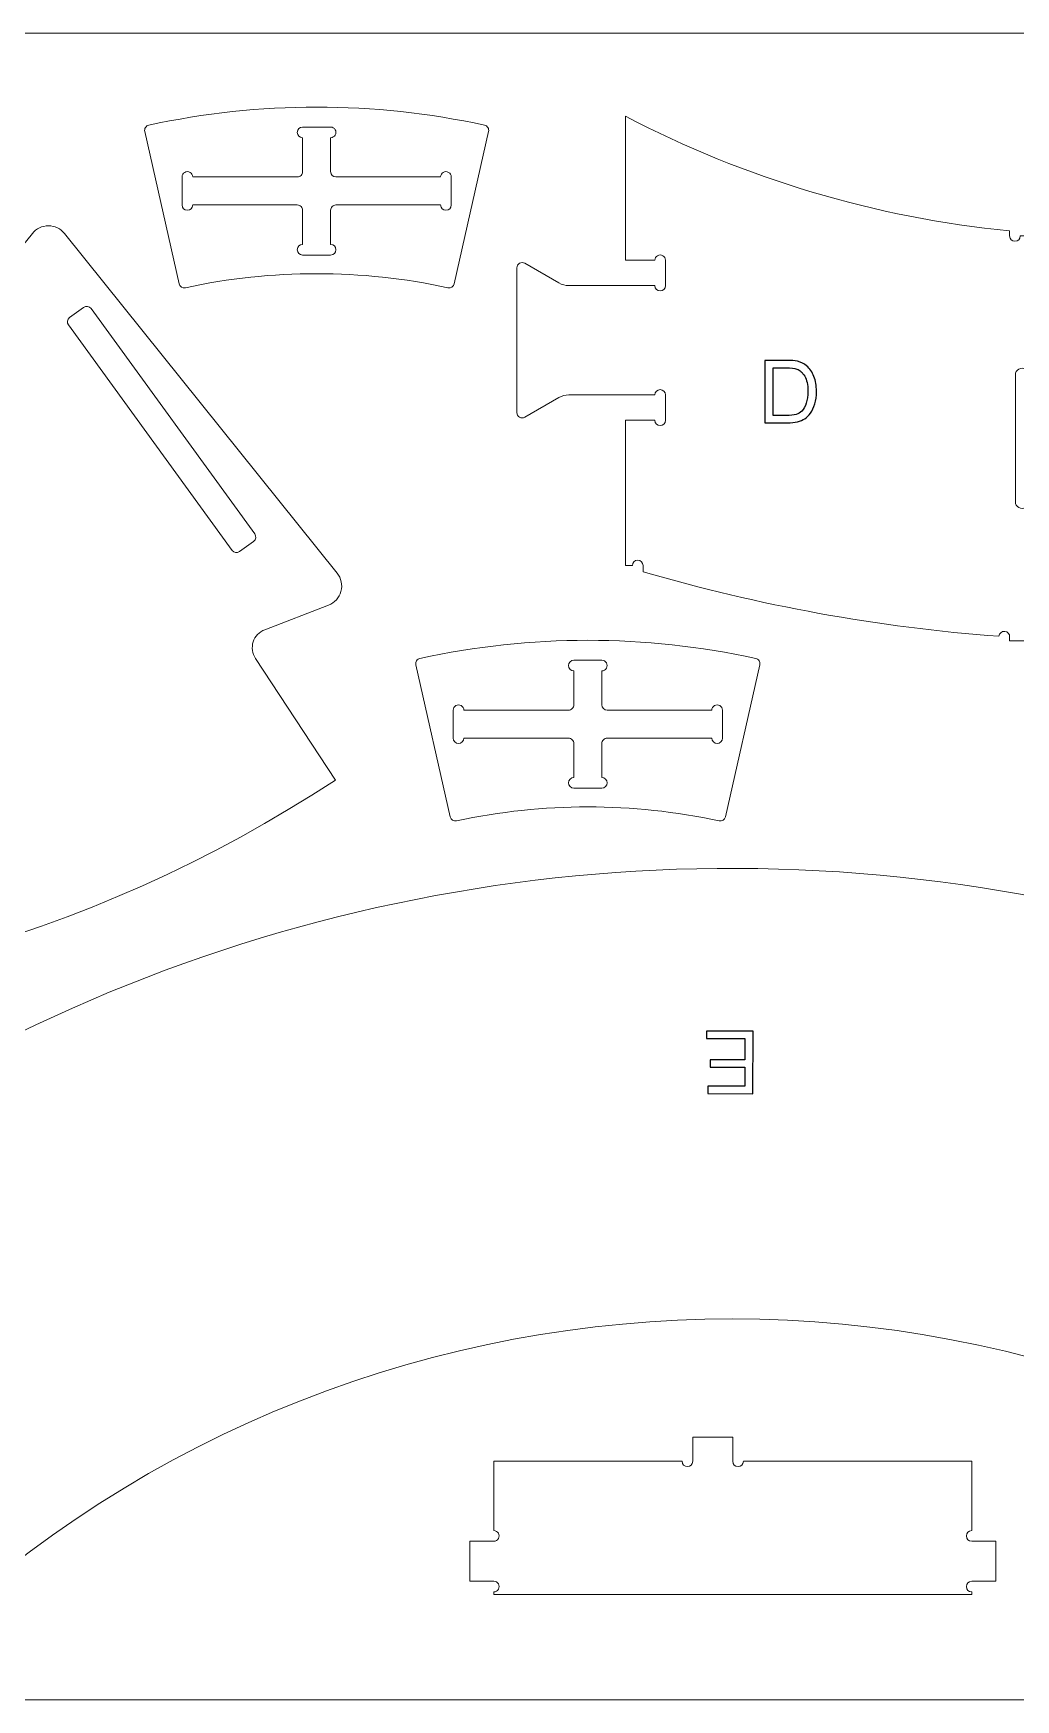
# Model space of a CAD drawing. Header units: centimetres. Extents: x -670 to -420, y -1468 to -1343.
# Drawn here: x -567.8 to -494.1, y -1467.8 to -1342.8 of the extents above; entities that cross this region are included whole.
import ezdxf

# ---------------------------------------------------------------- set-up
doc = ezdxf.new("R2010")
doc.units = ezdxf.units.CM
doc.header["$MEASUREMENT"] = 0
for name, color, linetype in [('decoupe', 7, 'Continuous'), ('lettres', 7, 'Continuous'), ('planche', 7, 'Continuous'), ('trous', 7, 'Continuous')]:
    doc.layers.add(name, color=color, linetype=linetype)

msp = doc.modelspace()

# ---------------------------------------------------------------- linework, layer by layer
at = {"layer": 'decoupe', "color": 5, "lineweight": 9}
for points, knots in [([(-577.07263, -1350.23941), (-577.07263, -1350.23941), (-571.31087, -1359.01096), (-571.31087, -1359.01096), (-571.05676, -1359.39776), (-570.63325, -1359.64002), (-570.17105, -1359.66302), (-569.70873, -1359.68603), (-569.26325, -1359.487), (-568.97208, -1359.12739), (-568.97208, -1359.12739), (-567.90243, -1357.80642), (-567.90243, -1357.80642), (-567.60742, -1357.44216), (-567.16346, -1357.23093), (-566.69475, -1357.23186), (-566.22604, -1357.23279), (-565.78289, -1357.44588), (-565.48939, -1357.8113), (-565.48939, -1357.8113), (-545.03758, -1383.27544), (-545.03758, -1383.27544), (-544.72759, -1383.66142), (-544.62058, -1384.1722), (-544.74966, -1384.6502), (-544.87875, -1385.12809), (-545.22837, -1385.51559), (-545.69057, -1385.69301), (-545.69057, -1385.69301), (-550.47354, -1387.52905), (-550.47354, -1387.52905), (-550.88323, -1387.68625), (-551.19962, -1388.02065), (-551.33417, -1388.43824), (-551.4686, -1388.85594), (-551.40678, -1389.3121), (-551.16592, -1389.6788), (-551.16592, -1389.6788), (-545.1676, -1398.81042), (-545.1676, -1398.81042), (-582.48501, -1423.29462), (-631.31896, -1420.98859), (-666.16314, -1393.097), (-666.16314, -1393.097), (-659.41515, -1384.67414), (-659.41515, -1384.67414), (-659.14083, -1384.33173), (-658.72615, -1384.13199), (-658.2873, -1384.13083), (-657.84856, -1384.12967), (-657.43283, -1384.32731), (-657.15665, -1384.66833), (-657.15665, -1384.66833), (-653.92435, -1388.65981), (-653.92435, -1388.65981), (-653.61285, -1389.04452), (-653.13623, -1389.25738), (-652.64184, -1389.2324), (-652.14734, -1389.20753), (-651.69454, -1388.94785), (-651.42324, -1388.53375), (-651.42324, -1388.53375), (-633.38238, -1360.99584), (-633.38238, -1360.99584), (-633.12548, -1360.6037), (-633.05983, -1360.11651), (-633.20379, -1359.67034), (-633.34775, -1359.22429), (-633.68587, -1358.86735), (-634.12344, -1358.69934), (-634.12344, -1358.69934), (-635.69817, -1358.09492), (-635.69817, -1358.09492), (-636.13028, -1357.929), (-636.45724, -1357.56684), (-636.57819, -1357.12008), (-636.69915, -1356.67345), (-636.59957, -1356.19579), (-636.31014, -1355.83456), (-636.31014, -1355.83456), (-629.83404, -1347.75108), (-629.83404, -1347.75108), (-614.63345, -1359.89738), (-593.34891, -1360.90126), (-577.07263, -1350.23941)], [0, 0, 0, 0, 0.035714286, 0.035714286, 0.035714286, 0.071428571, 0.071428571, 0.071428571, 0.107142857, 0.107142857, 0.107142857, 0.142857143, 0.142857143, 0.142857143, 0.178571429, 0.178571429, 0.178571429, 0.214285714, 0.214285714, 0.214285714, 0.25, 0.25, 0.25, 0.285714286, 0.285714286, 0.285714286, 0.321428571, 0.321428571, 0.321428571, 0.357142857, 0.357142857, 0.357142857, 0.392857143, 0.392857143, 0.392857143, 0.428571429, 0.428571429, 0.428571429, 0.464285714, 0.464285714, 0.464285714, 0.5, 0.5, 0.5, 0.535714286, 0.535714286, 0.535714286, 0.571428571, 0.571428571, 0.571428571, 0.607142857, 0.607142857, 0.607142857, 0.642857143, 0.642857143, 0.642857143, 0.678571429, 0.678571429, 0.678571429, 0.714285714, 0.714285714, 0.714285714, 0.75, 0.75, 0.75, 0.785714286, 0.785714286, 0.785714286, 0.821428571, 0.821428571, 0.821428571, 0.857142857, 0.857142857, 0.857142857, 0.892857143, 0.892857143, 0.892857143, 0.928571429, 0.928571429, 0.928571429, 0.964285714, 0.964285714, 0.964285714, 1, 1, 1, 1]), ([(-559.16707, -1349.68011), (-559.27129, -1349.70276), (-559.36203, -1349.76609), (-559.41943, -1349.85602), (-559.47671, -1349.94595), (-559.49565, -1350.05494), (-559.47218, -1350.15904), (-559.47218, -1350.15904), (-556.89694, -1361.57241), (-556.89694, -1361.57241), (-556.84861, -1361.78655), (-556.63656, -1361.9218), (-556.42196, -1361.8752), (-549.93215, -1360.46895), (-543.21635, -1360.46895), (-536.72655, -1361.8752), (-536.51194, -1361.9218), (-536.2999, -1361.78655), (-536.25156, -1361.57241), (-536.25156, -1361.57241), (-533.6762, -1350.15904), (-533.6762, -1350.15904), (-533.65273, -1350.05494), (-533.67179, -1349.94595), (-533.72907, -1349.85602), (-533.78635, -1349.76609), (-533.87721, -1349.70276), (-533.98144, -1349.68011), (-542.27951, -1347.87451), (-550.86899, -1347.87451), (-559.16707, -1349.68011)], [0, 0, 0, 0, 0.1, 0.1, 0.1, 0.2, 0.2, 0.2, 0.3, 0.3, 0.3, 0.4, 0.4, 0.4, 0.5, 0.5, 0.5, 0.6, 0.6, 0.6, 0.7, 0.7, 0.7, 0.8, 0.8, 0.8, 0.9, 0.9, 0.9, 1, 1, 1, 1]), ([(-493.78842, -1357.98939), (-493.78842, -1358.21027), (-493.96747, -1358.38943), (-494.18846, -1358.38943), (-494.40934, -1358.38943), (-494.58839, -1358.21027), (-494.58839, -1357.98939), (-494.58839, -1357.98939), (-494.58839, -1357.61166), (-494.58839, -1357.61166), (-504.65523, -1356.61858), (-514.43729, -1353.69999), (-523.40241, -1349.01486), (-523.40241, -1349.01486), (-523.40241, -1359.8173), (-523.40241, -1359.8173), (-523.40241, -1359.8173), (-521.20247, -1359.8173), (-521.20247, -1359.8173), (-521.20247, -1359.67438), (-521.12625, -1359.54239), (-521.0025, -1359.47093), (-520.87876, -1359.39948), (-520.7262, -1359.39948), (-520.60246, -1359.47093), (-520.47872, -1359.54239), (-520.4025, -1359.67438), (-520.4025, -1359.8173), (-520.4025, -1359.8173), (-520.4025, -1361.71735), (-520.4025, -1361.71735), (-520.4025, -1361.93823), (-520.58155, -1362.11728), (-520.80242, -1362.11728), (-521.02342, -1362.11728), (-521.20247, -1361.93823), (-521.20247, -1361.71735), (-521.20247, -1361.71735), (-523.55241, -1361.71735), (-523.55241, -1361.71735), (-523.55241, -1361.71735), (-527.65056, -1361.71735), (-527.65056, -1361.71735), (-527.91385, -1361.71735), (-528.17249, -1361.64799), (-528.40057, -1361.51635), (-528.40057, -1361.51635), (-530.95246, -1360.04305), (-530.95246, -1360.04305), (-531.0762, -1359.9716), (-531.22864, -1359.9716), (-531.3525, -1360.04305), (-531.47624, -1360.11451), (-531.55246, -1360.2465), (-531.55246, -1360.38942), (-531.55246, -1360.38942), (-531.55246, -1371.24519), (-531.55246, -1371.24519), (-531.55246, -1371.3881), (-531.47624, -1371.52021), (-531.3525, -1371.59167), (-531.22864, -1371.66312), (-531.0762, -1371.66312), (-530.95246, -1371.59167), (-530.95246, -1371.59167), (-528.40057, -1370.11826), (-528.40057, -1370.11826), (-528.17249, -1369.98662), (-527.91385, -1369.91737), (-527.65056, -1369.91737), (-527.65056, -1369.91737), (-523.55241, -1369.91737), (-523.55241, -1369.91737), (-523.55241, -1369.91737), (-521.20247, -1369.91737), (-521.20247, -1369.91737), (-521.20247, -1369.69637), (-521.02342, -1369.51732), (-520.80242, -1369.51732), (-520.58155, -1369.51732), (-520.4025, -1369.69637), (-520.4025, -1369.91737), (-520.4025, -1369.91737), (-520.4025, -1371.81731), (-520.4025, -1371.81731), (-520.4025, -1372.03819), (-520.58155, -1372.21735), (-520.80242, -1372.21735), (-521.02342, -1372.21735), (-521.20247, -1372.03819), (-521.20247, -1371.81731), (-521.20247, -1371.81731), (-523.40241, -1371.81731), (-523.40241, -1371.81731), (-523.40241, -1371.81731), (-523.40241, -1382.71723), (-523.40241, -1382.71723), (-523.40241, -1382.71723), (-522.88839, -1382.71723), (-522.88839, -1382.71723), (-522.88839, -1382.49635), (-522.70922, -1382.31731), (-522.48834, -1382.31731), (-522.26747, -1382.31731), (-522.08842, -1382.49635), (-522.08842, -1382.71723), (-522.08842, -1382.71723), (-522.08842, -1383.17746), (-522.08842, -1383.17746), (-513.38193, -1385.72354), (-504.43215, -1387.34823), (-495.38639, -1388.02457), (-495.37024, -1387.80451), (-495.17899, -1387.63905), (-494.95881, -1387.65474), (-494.73874, -1387.67054), (-494.57294, -1387.86167), (-494.58839, -1388.08174), (-494.58839, -1388.08174), (-494.58839, -1388.35664), (-494.58839, -1388.35664), (-494.58839, -1388.35664), (-487.83844, -1388.35664), (-487.83844, -1388.35664), (-487.83844, -1388.35664), (-487.83844, -1387.02313), (-487.83844, -1387.02313), (-487.98135, -1387.02313), (-488.11334, -1386.94691), (-488.1848, -1386.82305), (-488.25626, -1386.6993), (-488.25626, -1386.54686), (-488.1848, -1386.42312), (-488.11334, -1386.29938), (-487.98135, -1386.22304), (-487.83844, -1386.22304), (-487.83844, -1386.22304), (-486.18842, -1386.22304), (-486.18842, -1386.22304), (-486.18842, -1386.22304), (-486.18842, -1384.42314), (-486.18842, -1384.42314), (-486.18842, -1384.42314), (-487.03847, -1384.42314), (-487.03847, -1384.42314), (-487.03847, -1384.64402), (-487.21751, -1384.82306), (-487.43839, -1384.82306), (-487.65939, -1384.82306), (-487.83844, -1384.64402), (-487.83844, -1384.42314), (-487.83844, -1384.42314), (-487.83844, -1378.523), (-487.83844, -1378.523), (-487.83844, -1378.523), (-490.03838, -1378.523), (-490.03838, -1378.523), (-490.03838, -1378.74387), (-490.21755, -1378.92292), (-490.43842, -1378.92292), (-490.6593, -1378.92292), (-490.83847, -1378.74387), (-490.83847, -1378.523), (-490.83847, -1378.523), (-490.83847, -1376.88402), (-490.83847, -1376.88402), (-490.83847, -1376.88402), (-490.86264, -1376.89703), (-490.86264, -1376.89703), (-490.86264, -1376.89703), (-490.88645, -1376.91051), (-490.88645, -1376.91051), (-490.88645, -1376.91051), (-493.40255, -1378.36312), (-493.40255, -1378.36312), (-493.5572, -1378.45247), (-493.74787, -1378.45247), (-493.90252, -1378.36312), (-494.05717, -1378.27388), (-494.15256, -1378.10878), (-494.15256, -1377.93019), (-494.15256, -1377.93019), (-494.15256, -1368.41584), (-494.15256, -1368.41584), (-494.15256, -1368.23714), (-494.05717, -1368.07215), (-493.90252, -1367.9828), (-493.74787, -1367.89345), (-493.5572, -1367.89345), (-493.40255, -1367.9828), (-493.40255, -1367.9828), (-490.88645, -1369.43541), (-490.88645, -1369.43541), (-490.88645, -1369.43541), (-490.86264, -1369.44889), (-490.86264, -1369.44889), (-490.86264, -1369.44889), (-490.83847, -1369.4619), (-490.83847, -1369.4619), (-490.83847, -1369.4619), (-490.83847, -1367.82304), (-490.83847, -1367.82304), (-490.83847, -1367.68012), (-490.76213, -1367.54801), (-490.63839, -1367.47656), (-490.51465, -1367.4051), (-490.3622, -1367.4051), (-490.23846, -1367.47656), (-490.11472, -1367.54801), (-490.03838, -1367.68012), (-490.03838, -1367.82304), (-490.03838, -1367.82304), (-487.83844, -1367.82304), (-487.83844, -1367.82304), (-487.83844, -1367.82304), (-487.83844, -1361.9229), (-487.83844, -1361.9229), (-487.83844, -1361.77998), (-487.76221, -1361.64787), (-487.63847, -1361.57642), (-487.51461, -1361.50496), (-487.36217, -1361.50496), (-487.23843, -1361.57642), (-487.11469, -1361.64787), (-487.03847, -1361.77998), (-487.03847, -1361.9229), (-487.03847, -1361.9229), (-486.18842, -1361.9229), (-486.18842, -1361.9229), (-486.18842, -1361.9229), (-486.18842, -1360.12288), (-486.18842, -1360.12288), (-486.18842, -1360.12288), (-487.83844, -1360.12288), (-487.83844, -1360.12288), (-487.98135, -1360.12288), (-488.11334, -1360.04666), (-488.1848, -1359.92291), (-488.25626, -1359.79917), (-488.25626, -1359.64661), (-488.1848, -1359.52287), (-488.11334, -1359.39913), (-487.98135, -1359.32291), (-487.83844, -1359.32291), (-487.83844, -1359.32291), (-487.83844, -1357.98939), (-487.83844, -1357.98939), (-487.83844, -1357.98939), (-493.78842, -1357.98939), (-493.78842, -1357.98939)], [0, 0, 0, 0, 0.012048193, 0.012048193, 0.012048193, 0.024096386, 0.024096386, 0.024096386, 0.036144578, 0.036144578, 0.036144578, 0.048192771, 0.048192771, 0.048192771, 0.060240964, 0.060240964, 0.060240964, 0.072289157, 0.072289157, 0.072289157, 0.084337349, 0.084337349, 0.084337349, 0.096385542, 0.096385542, 0.096385542, 0.108433735, 0.108433735, 0.108433735, 0.120481928, 0.120481928, 0.120481928, 0.13253012, 0.13253012, 0.13253012, 0.144578313, 0.144578313, 0.144578313, 0.156626506, 0.156626506, 0.156626506, 0.168674699, 0.168674699, 0.168674699, 0.180722892, 0.180722892, 0.180722892, 0.192771084, 0.192771084, 0.192771084, 0.204819277, 0.204819277, 0.204819277, 0.21686747, 0.21686747, 0.21686747, 0.228915663, 0.228915663, 0.228915663, 0.240963855, 0.240963855, 0.240963855, 0.253012048, 0.253012048, 0.253012048, 0.265060241, 0.265060241, 0.265060241, 0.277108434, 0.277108434, 0.277108434, 0.289156627, 0.289156627, 0.289156627, 0.301204819, 0.301204819, 0.301204819, 0.313253012, 0.313253012, 0.313253012, 0.325301205, 0.325301205, 0.325301205, 0.337349398, 0.337349398, 0.337349398, 0.34939759, 0.34939759, 0.34939759, 0.361445783, 0.361445783, 0.361445783, 0.373493976, 0.373493976, 0.373493976, 0.385542169, 0.385542169, 0.385542169, 0.397590361, 0.397590361, 0.397590361, 0.409638554, 0.409638554, 0.409638554, 0.421686747, 0.421686747, 0.421686747, 0.43373494, 0.43373494, 0.43373494, 0.445783133, 0.445783133, 0.445783133, 0.457831325, 0.457831325, 0.457831325, 0.469879518, 0.469879518, 0.469879518, 0.481927711, 0.481927711, 0.481927711, 0.493975904, 0.493975904, 0.493975904, 0.506024096, 0.506024096, 0.506024096, 0.518072289, 0.518072289, 0.518072289, 0.530120482, 0.530120482, 0.530120482, 0.542168675, 0.542168675, 0.542168675, 0.554216867, 0.554216867, 0.554216867, 0.56626506, 0.56626506, 0.56626506, 0.578313253, 0.578313253, 0.578313253, 0.590361446, 0.590361446, 0.590361446, 0.602409639, 0.602409639, 0.602409639, 0.614457831, 0.614457831, 0.614457831, 0.626506024, 0.626506024, 0.626506024, 0.638554217, 0.638554217, 0.638554217, 0.65060241, 0.65060241, 0.65060241, 0.662650602, 0.662650602, 0.662650602, 0.674698795, 0.674698795, 0.674698795, 0.686746988, 0.686746988, 0.686746988, 0.698795181, 0.698795181, 0.698795181, 0.710843373, 0.710843373, 0.710843373, 0.722891566, 0.722891566, 0.722891566, 0.734939759, 0.734939759, 0.734939759, 0.746987952, 0.746987952, 0.746987952, 0.759036145, 0.759036145, 0.759036145, 0.771084337, 0.771084337, 0.771084337, 0.78313253, 0.78313253, 0.78313253, 0.795180723, 0.795180723, 0.795180723, 0.807228916, 0.807228916, 0.807228916, 0.819277108, 0.819277108, 0.819277108, 0.831325301, 0.831325301, 0.831325301, 0.843373494, 0.843373494, 0.843373494, 0.855421687, 0.855421687, 0.855421687, 0.86746988, 0.86746988, 0.86746988, 0.879518072, 0.879518072, 0.879518072, 0.891566265, 0.891566265, 0.891566265, 0.903614458, 0.903614458, 0.903614458, 0.915662651, 0.915662651, 0.915662651, 0.927710843, 0.927710843, 0.927710843, 0.939759036, 0.939759036, 0.939759036, 0.951807229, 0.951807229, 0.951807229, 0.963855422, 0.963855422, 0.963855422, 0.975903614, 0.975903614, 0.975903614, 0.987951807, 0.987951807, 0.987951807, 1, 1, 1, 1]), ([(-538.82351, -1389.6785), (-538.92773, -1389.70115), (-539.01847, -1389.76448), (-539.07587, -1389.85441), (-539.13315, -1389.94434), (-539.15209, -1390.05333), (-539.12862, -1390.15743), (-539.12862, -1390.15743), (-536.55338, -1401.5708), (-536.55338, -1401.5708), (-536.50505, -1401.78494), (-536.293, -1401.92019), (-536.0784, -1401.87359), (-529.58859, -1400.46734), (-522.87279, -1400.46734), (-516.38299, -1401.87359), (-516.16838, -1401.92019), (-515.95634, -1401.78494), (-515.908, -1401.5708), (-515.908, -1401.5708), (-513.33264, -1390.15743), (-513.33264, -1390.15743), (-513.30917, -1390.05333), (-513.32823, -1389.94434), (-513.38551, -1389.85441), (-513.44279, -1389.76448), (-513.53365, -1389.70115), (-513.63788, -1389.6785), (-521.93595, -1387.8729), (-530.52543, -1387.8729), (-538.82351, -1389.6785)], [0, 0, 0, 0, 0.1, 0.1, 0.1, 0.2, 0.2, 0.2, 0.3, 0.3, 0.3, 0.4, 0.4, 0.4, 0.5, 0.5, 0.5, 0.6, 0.6, 0.6, 0.7, 0.7, 0.7, 0.8, 0.8, 0.8, 0.9, 0.9, 0.9, 1, 1, 1, 1]), ([(-576.47918, -1463.80788), (-576.47918, -1463.80788), (-580.29974, -1459.83777), (-580.29974, -1459.83777), (-580.6393, -1459.48508), (-581.12542, -1459.31342), (-581.61114, -1459.37483), (-582.09687, -1459.43636), (-582.52504, -1459.7237), (-582.7659, -1460.14992), (-582.7659, -1460.14992), (-583.59706, -1461.62032), (-583.59706, -1461.62032), (-583.81535, -1462.00636), (-584.19818, -1462.27131), (-584.63639, -1462.3395), (-585.0746, -1462.40769), (-585.51996, -1462.27161), (-585.84516, -1461.97018), (-585.84516, -1461.97018), (-599.04211, -1449.73623), (-599.04211, -1449.73623), (-599.3781, -1449.4248), (-599.54714, -1448.97291), (-599.49796, -1448.51748), (-599.44891, -1448.06194), (-599.18738, -1447.65654), (-598.79272, -1447.42378), (-598.79272, -1447.42378), (-596.3062, -1445.95776), (-596.3062, -1445.95776), (-595.89771, -1445.717), (-595.62189, -1445.30243), (-595.55771, -1444.83261), (-595.49342, -1444.36279), (-595.6478, -1443.88942), (-595.97657, -1443.54778), (-595.97657, -1443.54778), (-599.91658, -1439.4536), (-599.91658, -1439.4536), (-576.33804, -1416.78137), (-544.63463, -1404.54029), (-511.93772, -1405.4838), (-479.2408, -1406.42742), (-448.296, -1420.47644), (-426.06424, -1444.4707), (-426.06424, -1444.4707), (-454.32225, -1463.9083), (-454.32225, -1463.9083), (-488.39557, -1431.047), (-542.35198, -1431.00265), (-576.47918, -1463.80788)], [0, 0, 0, 0, 0.058823529, 0.058823529, 0.058823529, 0.117647059, 0.117647059, 0.117647059, 0.176470588, 0.176470588, 0.176470588, 0.235294118, 0.235294118, 0.235294118, 0.294117647, 0.294117647, 0.294117647, 0.352941176, 0.352941176, 0.352941176, 0.411764706, 0.411764706, 0.411764706, 0.470588235, 0.470588235, 0.470588235, 0.529411765, 0.529411765, 0.529411765, 0.588235294, 0.588235294, 0.588235294, 0.647058824, 0.647058824, 0.647058824, 0.705882353, 0.705882353, 0.705882353, 0.764705882, 0.764705882, 0.764705882, 0.823529412, 0.823529412, 0.823529412, 0.882352941, 0.882352941, 0.882352941, 0.941176471, 0.941176471, 0.941176471, 1, 1, 1, 1]), ([(-535.08428, -1458.90972), (-535.08428, -1458.90972), (-533.28426, -1458.90972), (-533.28426, -1458.90972), (-533.14134, -1458.90972), (-533.00935, -1458.98594), (-532.93789, -1459.10969), (-532.86644, -1459.23343), (-532.86644, -1459.38599), (-532.93789, -1459.50973), (-533.00935, -1459.63347), (-533.14134, -1459.70969), (-533.28426, -1459.70969), (-533.28426, -1459.70969), (-533.28426, -1459.90966), (-533.28426, -1459.90966), (-533.28426, -1459.90966), (-497.43434, -1459.90966), (-497.43434, -1459.90966), (-497.43434, -1459.90966), (-497.43434, -1459.70969), (-497.43434, -1459.70969), (-497.65521, -1459.70969), (-497.83438, -1459.53064), (-497.83438, -1459.30977), (-497.83438, -1459.08877), (-497.65521, -1458.90972), (-497.43434, -1458.90972), (-497.43434, -1458.90972), (-495.63432, -1458.90972), (-495.63432, -1458.90972), (-495.63432, -1458.90972), (-495.63432, -1455.90969), (-495.63432, -1455.90969), (-495.63432, -1455.90969), (-497.43434, -1455.90969), (-497.43434, -1455.90969), (-497.65521, -1455.90969), (-497.83438, -1455.73064), (-497.83438, -1455.50976), (-497.83438, -1455.28877), (-497.65521, -1455.10972), (-497.43434, -1455.10972), (-497.43434, -1455.10972), (-497.43434, -1449.90974), (-497.43434, -1449.90974), (-497.43434, -1449.90974), (-514.55927, -1449.90974), (-514.55927, -1449.90974), (-514.55927, -1450.13062), (-514.73843, -1450.30967), (-514.95931, -1450.30967), (-515.18019, -1450.30967), (-515.35935, -1450.13062), (-515.35935, -1449.90974), (-515.35935, -1449.90974), (-515.35935, -1448.10972), (-515.35935, -1448.10972), (-515.35935, -1448.10972), (-518.35927, -1448.10972), (-518.35927, -1448.10972), (-518.35927, -1448.10972), (-518.35927, -1449.90974), (-518.35927, -1449.90974), (-518.35927, -1450.13062), (-518.53844, -1450.30967), (-518.75931, -1450.30967), (-518.98019, -1450.30967), (-519.15936, -1450.13062), (-519.15936, -1449.90974), (-519.15936, -1449.90974), (-533.28426, -1449.90974), (-533.28426, -1449.90974), (-533.28426, -1449.90974), (-533.28426, -1455.10972), (-533.28426, -1455.10972), (-533.14134, -1455.10972), (-533.00935, -1455.18594), (-532.93789, -1455.30968), (-532.86644, -1455.43343), (-532.86644, -1455.58599), (-532.93789, -1455.70973), (-533.00935, -1455.83347), (-533.14134, -1455.90969), (-533.28426, -1455.90969), (-533.28426, -1455.90969), (-535.08428, -1455.90969), (-535.08428, -1455.90969), (-535.08428, -1455.90969), (-535.08428, -1458.90972), (-535.08428, -1458.90972)], [0, 0, 0, 0, 0.033333333, 0.033333333, 0.033333333, 0.066666667, 0.066666667, 0.066666667, 0.1, 0.1, 0.1, 0.133333333, 0.133333333, 0.133333333, 0.166666667, 0.166666667, 0.166666667, 0.2, 0.2, 0.2, 0.233333333, 0.233333333, 0.233333333, 0.266666667, 0.266666667, 0.266666667, 0.3, 0.3, 0.3, 0.333333333, 0.333333333, 0.333333333, 0.366666667, 0.366666667, 0.366666667, 0.4, 0.4, 0.4, 0.433333333, 0.433333333, 0.433333333, 0.466666667, 0.466666667, 0.466666667, 0.5, 0.5, 0.5, 0.533333333, 0.533333333, 0.533333333, 0.566666667, 0.566666667, 0.566666667, 0.6, 0.6, 0.6, 0.633333333, 0.633333333, 0.633333333, 0.666666667, 0.666666667, 0.666666667, 0.7, 0.7, 0.7, 0.733333333, 0.733333333, 0.733333333, 0.766666667, 0.766666667, 0.766666667, 0.8, 0.8, 0.8, 0.833333333, 0.833333333, 0.833333333, 0.866666667, 0.866666667, 0.866666667, 0.9, 0.9, 0.9, 0.933333333, 0.933333333, 0.933333333, 0.966666667, 0.966666667, 0.966666667, 1, 1, 1, 1])]:
    msp.add_open_spline(points, degree=3, knots=knots, dxfattribs=at)
at = {"layer": 'lettres', "color": 230}
for points, knots in [([(-512.95267, -1372.01263), (-512.95267, -1372.01263), (-512.95267, -1367.32912), (-512.95267, -1367.32912), (-512.95267, -1367.32912), (-511.33917, -1367.32912), (-511.33917, -1367.32912), (-510.97504, -1367.32912), (-510.69704, -1367.35093), (-510.50516, -1367.39563), (-510.23697, -1367.45777), (-510.00803, -1367.57006), (-509.81834, -1367.73141), (-509.57086, -1367.94073), (-509.38662, -1368.20674), (-509.26451, -1368.53162), (-509.14132, -1368.8565), (-509.08027, -1369.22825), (-509.08027, -1369.6458), (-509.08027, -1370.00121), (-509.1217, -1370.31628), (-509.20455, -1370.59101), (-509.28741, -1370.86574), (-509.39425, -1371.09359), (-509.52398, -1371.27347), (-509.65481, -1371.45336), (-509.79653, -1371.59508), (-509.95134, -1371.69756), (-510.10506, -1371.80113), (-510.29148, -1371.87963), (-510.50952, -1371.93305), (-510.72866, -1371.98647), (-510.9794, -1372.01263), (-511.26285, -1372.01263), (-511.26285, -1372.01263), (-512.95267, -1372.01263), (-512.95267, -1372.01263)], [0, 0, 0, 0, 0.083333333, 0.083333333, 0.083333333, 0.166666667, 0.166666667, 0.166666667, 0.25, 0.25, 0.25, 0.333333333, 0.333333333, 0.333333333, 0.416666667, 0.416666667, 0.416666667, 0.5, 0.5, 0.5, 0.583333333, 0.583333333, 0.583333333, 0.666666667, 0.666666667, 0.666666667, 0.75, 0.75, 0.75, 0.833333333, 0.833333333, 0.833333333, 0.916666667, 0.916666667, 0.916666667, 1, 1, 1, 1]), ([(-512.33125, -1371.46317), (-512.33125, -1371.46317), (-511.33263, -1371.46317), (-511.33263, -1371.46317), (-511.0241, -1371.46317), (-510.78208, -1371.43482), (-510.60655, -1371.37704), (-510.43103, -1371.31926), (-510.29148, -1371.23859), (-510.18683, -1371.13393), (-510.04074, -1370.98675), (-509.92627, -1370.78833), (-509.8445, -1370.53977), (-509.76274, -1370.2912), (-509.72131, -1369.99031), (-509.72131, -1369.63599), (-509.72131, -1369.1454), (-509.80198, -1368.76819), (-509.96224, -1368.50436), (-510.1225, -1368.24053), (-510.31765, -1368.06392), (-510.54768, -1367.97452), (-510.71339, -1367.9102), (-510.98049, -1367.87859), (-511.34898, -1367.87859), (-511.34898, -1367.87859), (-512.33125, -1367.87859), (-512.33125, -1367.87859), (-512.33125, -1367.87859), (-512.33125, -1371.46317), (-512.33125, -1371.46317)], [0, 0, 0, 0, 0.1, 0.1, 0.1, 0.2, 0.2, 0.2, 0.3, 0.3, 0.3, 0.4, 0.4, 0.4, 0.5, 0.5, 0.5, 0.6, 0.6, 0.6, 0.7, 0.7, 0.7, 0.8, 0.8, 0.8, 0.9, 0.9, 0.9, 1, 1, 1, 1]), ([(-513.83349, -1417.65134), (-513.83349, -1417.65134), (-513.84497, -1422.33375), (-513.84497, -1422.33375), (-513.84497, -1422.33375), (-517.23112, -1422.32552), (-517.23112, -1422.32552), (-517.23112, -1422.32552), (-517.22958, -1421.77278), (-517.22958, -1421.77278), (-517.22958, -1421.77278), (-514.46374, -1421.77941), (-514.46374, -1421.77941), (-514.46374, -1421.77941), (-514.45929, -1420.34581), (-514.45929, -1420.34581), (-514.45929, -1420.34581), (-517.04961, -1420.33932), (-517.04961, -1420.33932), (-517.04961, -1420.33932), (-517.04807, -1419.78986), (-517.04807, -1419.78986), (-517.04807, -1419.78986), (-514.45775, -1419.79635), (-514.45775, -1419.79635), (-514.45775, -1419.79635), (-514.45426, -1418.20247), (-514.45426, -1418.20247), (-514.45426, -1418.20247), (-517.32911, -1418.19466), (-517.32911, -1418.19466), (-517.32911, -1418.19466), (-517.32757, -1417.64302), (-517.32757, -1417.64302), (-517.32757, -1417.64302), (-513.83349, -1417.65134), (-513.83349, -1417.65134)], [0, 0, 0, 0, 0.083333333, 0.083333333, 0.083333333, 0.166666667, 0.166666667, 0.166666667, 0.25, 0.25, 0.25, 0.333333333, 0.333333333, 0.333333333, 0.416666667, 0.416666667, 0.416666667, 0.5, 0.5, 0.5, 0.583333333, 0.583333333, 0.583333333, 0.666666667, 0.666666667, 0.666666667, 0.75, 0.75, 0.75, 0.833333333, 0.833333333, 0.833333333, 0.916666667, 0.916666667, 0.916666667, 1, 1, 1, 1])]:
    msp.add_open_spline(points, degree=3, knots=knots, dxfattribs=at)
at = {"layer": 'planche', "lineweight": 20}
msp.add_lwpolyline([(-670.43659, -1467.79109), (-420.43659, -1467.79109), (-420.43659, -1342.79109), (-670.43659, -1342.79109), (-670.43659, -1467.79109)], close=True, dxfattribs=at)
at = {"layer": 'trous', "color": 3, "lineweight": 9}
for points in [[(-536.4743, -1355.66844), (-536.4743, -1355.66844), (-536.4743, -1353.56841), (-536.4743, -1353.56841), (-536.4743, -1353.4255), (-536.55052, -1353.29339), (-536.67426, -1353.22193), (-536.798, -1353.15059), (-536.95045, -1353.15048), (-537.0743, -1353.22193), (-537.19805, -1353.29339), (-537.27427, -1353.42538), (-537.27427, -1353.56841), (-537.27427, -1353.56841), (-545.1242, -1353.56841), (-545.1242, -1353.56841), (-545.34507, -1353.56841), (-545.52424, -1353.38925), (-545.52424, -1353.16825), (-545.52424, -1353.16825), (-545.52424, -1350.62067), (-545.52424, -1350.62067), (-545.38133, -1350.62067), (-545.24922, -1350.54445), (-545.17776, -1350.4207), (-545.1063, -1350.29684), (-545.1063, -1350.1444), (-545.17776, -1350.02066), (-545.24922, -1349.89692), (-545.38133, -1349.8207), (-545.52424, -1349.8207), (-545.52424, -1349.8207), (-547.62426, -1349.8207), (-547.62426, -1349.8207), (-547.84514, -1349.8207), (-548.02431, -1349.99975), (-548.02431, -1350.22062), (-548.02431, -1350.44162), (-547.84514, -1350.62067), (-547.62426, -1350.62067), (-547.62426, -1350.62067), (-547.62426, -1353.16825), (-547.62426, -1353.16825), (-547.62426, -1353.27445), (-547.66632, -1353.37624), (-547.74138, -1353.45129), (-547.81633, -1353.52624), (-547.91822, -1353.56841), (-548.02431, -1353.56841), (-548.02431, -1353.56841), (-555.87424, -1353.56841), (-555.87424, -1353.56841), (-555.87424, -1353.42538), (-555.95046, -1353.29339), (-556.0742, -1353.22193), (-556.19794, -1353.15059), (-556.3505, -1353.15059), (-556.47424, -1353.22193), (-556.59798, -1353.29339), (-556.67421, -1353.42538), (-556.67421, -1353.56841), (-556.67421, -1353.56841), (-556.67421, -1355.66832), (-556.67421, -1355.66832), (-556.67421, -1355.88931), (-556.49516, -1356.06836), (-556.27428, -1356.06836), (-556.05328, -1356.06836), (-555.87424, -1355.88931), (-555.87424, -1355.66844), (-555.87424, -1355.66844), (-555.87424, -1355.66832), (-555.87424, -1355.66832), (-555.87424, -1355.66832), (-548.02431, -1355.66832), (-548.02431, -1355.66832), (-547.91822, -1355.66832), (-547.81644, -1355.7105), (-547.74138, -1355.78556), (-547.66644, -1355.8605), (-547.62426, -1355.96228), (-547.62426, -1356.06836), (-547.62426, -1356.06836), (-547.62426, -1358.6206), (-547.62426, -1358.6206), (-547.84514, -1358.6206), (-548.02431, -1358.79976), (-548.02431, -1359.02064), (-548.02431, -1359.24152), (-547.84514, -1359.42068), (-547.62426, -1359.42068), (-547.62426, -1359.42068), (-545.52424, -1359.42068), (-545.52424, -1359.42068), (-545.30325, -1359.42068), (-545.1242, -1359.24152), (-545.1242, -1359.02064), (-545.1242, -1358.79976), (-545.30325, -1358.6206), (-545.52424, -1358.6206), (-545.52424, -1358.6206), (-545.52424, -1356.06836), (-545.52424, -1356.06836), (-545.52424, -1355.96228), (-545.48206, -1355.86062), (-545.407, -1355.78556), (-545.33206, -1355.71061), (-545.23028, -1355.66832), (-545.1242, -1355.66832), (-545.1242, -1355.66832), (-537.27427, -1355.66832), (-537.27427, -1355.66832), (-537.27427, -1355.88931), (-537.09522, -1356.06836), (-536.87422, -1356.06836), (-536.65335, -1356.06836), (-536.4743, -1355.88931), (-536.4743, -1355.66844)], [(-516.13074, -1395.66683), (-516.13074, -1395.66683), (-516.13074, -1393.5668), (-516.13074, -1393.5668), (-516.13074, -1393.42389), (-516.20696, -1393.29178), (-516.3307, -1393.22032), (-516.45444, -1393.14898), (-516.60689, -1393.14887), (-516.73074, -1393.22032), (-516.85449, -1393.29178), (-516.93071, -1393.42377), (-516.93071, -1393.5668), (-516.93071, -1393.5668), (-524.78064, -1393.5668), (-524.78064, -1393.5668), (-525.00151, -1393.5668), (-525.18068, -1393.38764), (-525.18068, -1393.16664), (-525.18068, -1393.16664), (-525.18068, -1390.61906), (-525.18068, -1390.61906), (-525.03777, -1390.61906), (-524.90566, -1390.54284), (-524.8342, -1390.41909), (-524.76274, -1390.29523), (-524.76274, -1390.14279), (-524.8342, -1390.01905), (-524.90566, -1389.89531), (-525.03777, -1389.81909), (-525.18068, -1389.81909), (-525.18068, -1389.81909), (-527.2807, -1389.81909), (-527.2807, -1389.81909), (-527.50158, -1389.81909), (-527.68075, -1389.99814), (-527.68075, -1390.21901), (-527.68075, -1390.44001), (-527.50158, -1390.61906), (-527.2807, -1390.61906), (-527.2807, -1390.61906), (-527.2807, -1393.16664), (-527.2807, -1393.16664), (-527.2807, -1393.27284), (-527.32276, -1393.37463), (-527.39782, -1393.44968), (-527.47277, -1393.52463), (-527.57466, -1393.5668), (-527.68075, -1393.5668), (-527.68075, -1393.5668), (-535.53068, -1393.5668), (-535.53068, -1393.5668), (-535.53068, -1393.42377), (-535.6069, -1393.29178), (-535.73064, -1393.22032), (-535.85438, -1393.14898), (-536.00694, -1393.14898), (-536.13068, -1393.22032), (-536.25442, -1393.29178), (-536.33065, -1393.42377), (-536.33065, -1393.5668), (-536.33065, -1393.5668), (-536.33065, -1395.66671), (-536.33065, -1395.66671), (-536.33065, -1395.8877), (-536.1516, -1396.06675), (-535.93072, -1396.06675), (-535.70972, -1396.06675), (-535.53068, -1395.8877), (-535.53068, -1395.66683), (-535.53068, -1395.66683), (-535.53068, -1395.66671), (-535.53068, -1395.66671), (-535.53068, -1395.66671), (-527.68075, -1395.66671), (-527.68075, -1395.66671), (-527.57466, -1395.66671), (-527.47288, -1395.70889), (-527.39782, -1395.78395), (-527.32288, -1395.85889), (-527.2807, -1395.96067), (-527.2807, -1396.06675), (-527.2807, -1396.06675), (-527.2807, -1398.61899), (-527.2807, -1398.61899), (-527.50158, -1398.61899), (-527.68075, -1398.79815), (-527.68075, -1399.01903), (-527.68075, -1399.23991), (-527.50158, -1399.41907), (-527.2807, -1399.41907), (-527.2807, -1399.41907), (-525.18068, -1399.41907), (-525.18068, -1399.41907), (-524.95969, -1399.41907), (-524.78064, -1399.23991), (-524.78064, -1399.01903), (-524.78064, -1398.79815), (-524.95969, -1398.61899), (-525.18068, -1398.61899), (-525.18068, -1398.61899), (-525.18068, -1396.06675), (-525.18068, -1396.06675), (-525.18068, -1395.96067), (-525.1385, -1395.85901), (-525.06344, -1395.78395), (-524.9885, -1395.709), (-524.88672, -1395.66671), (-524.78064, -1395.66671), (-524.78064, -1395.66671), (-516.93071, -1395.66671), (-516.93071, -1395.66671), (-516.93071, -1395.8877), (-516.75166, -1396.06675), (-516.53066, -1396.06675), (-516.30979, -1396.06675), (-516.13074, -1395.8877), (-516.13074, -1395.66683)]]:
    msp.add_open_spline(points, degree=3, knots=[0, 0, 0, 0, 0.025641026, 0.025641026, 0.025641026, 0.051282051, 0.051282051, 0.051282051, 0.076923077, 0.076923077, 0.076923077, 0.102564103, 0.102564103, 0.102564103, 0.128205128, 0.128205128, 0.128205128, 0.153846154, 0.153846154, 0.153846154, 0.179487179, 0.179487179, 0.179487179, 0.205128205, 0.205128205, 0.205128205, 0.230769231, 0.230769231, 0.230769231, 0.256410256, 0.256410256, 0.256410256, 0.282051282, 0.282051282, 0.282051282, 0.307692308, 0.307692308, 0.307692308, 0.333333333, 0.333333333, 0.333333333, 0.358974359, 0.358974359, 0.358974359, 0.384615385, 0.384615385, 0.384615385, 0.41025641, 0.41025641, 0.41025641, 0.435897436, 0.435897436, 0.435897436, 0.461538462, 0.461538462, 0.461538462, 0.487179487, 0.487179487, 0.487179487, 0.512820513, 0.512820513, 0.512820513, 0.538461538, 0.538461538, 0.538461538, 0.564102564, 0.564102564, 0.564102564, 0.58974359, 0.58974359, 0.58974359, 0.615384615, 0.615384615, 0.615384615, 0.641025641, 0.641025641, 0.641025641, 0.666666667, 0.666666667, 0.666666667, 0.692307692, 0.692307692, 0.692307692, 0.717948718, 0.717948718, 0.717948718, 0.743589744, 0.743589744, 0.743589744, 0.769230769, 0.769230769, 0.769230769, 0.794871795, 0.794871795, 0.794871795, 0.820512821, 0.820512821, 0.820512821, 0.846153846, 0.846153846, 0.846153846, 0.871794872, 0.871794872, 0.871794872, 0.897435897, 0.897435897, 0.897435897, 0.923076923, 0.923076923, 0.923076923, 0.948717949, 0.948717949, 0.948717949, 0.974358974, 0.974358974, 0.974358974, 1, 1, 1, 1], dxfattribs=at)
at = {"layer": 'trous', "color": 3, "lineweight": 20}
msp.add_open_spline([(-552.35724, -1381.66697), (-552.35724, -1381.66697), (-551.30541, -1380.90278), (-551.30541, -1380.90278), (-551.12745, -1380.77348), (-551.08764, -1380.52211), (-551.21694, -1380.34415), (-551.21694, -1380.34415), (-563.50171, -1363.43561), (-563.50171, -1363.43561), (-563.63101, -1363.25764), (-563.88237, -1363.21783), (-564.06034, -1363.34713), (-564.06034, -1363.34713), (-565.11216, -1364.11133), (-565.11216, -1364.11133), (-565.29013, -1364.24063), (-565.32994, -1364.49199), (-565.20064, -1364.66996), (-565.20064, -1364.66996), (-552.91587, -1381.5785), (-552.91587, -1381.5785), (-552.78657, -1381.75646), (-552.5352, -1381.79627), (-552.35724, -1381.66697)], degree=3, knots=[0, 0, 0, 0, 0.125, 0.125, 0.125, 0.25, 0.25, 0.25, 0.375, 0.375, 0.375, 0.5, 0.5, 0.5, 0.625, 0.625, 0.625, 0.75, 0.75, 0.75, 0.875, 0.875, 0.875, 1, 1, 1, 1], dxfattribs=at)

doc.saveas('drawing.dxf')
